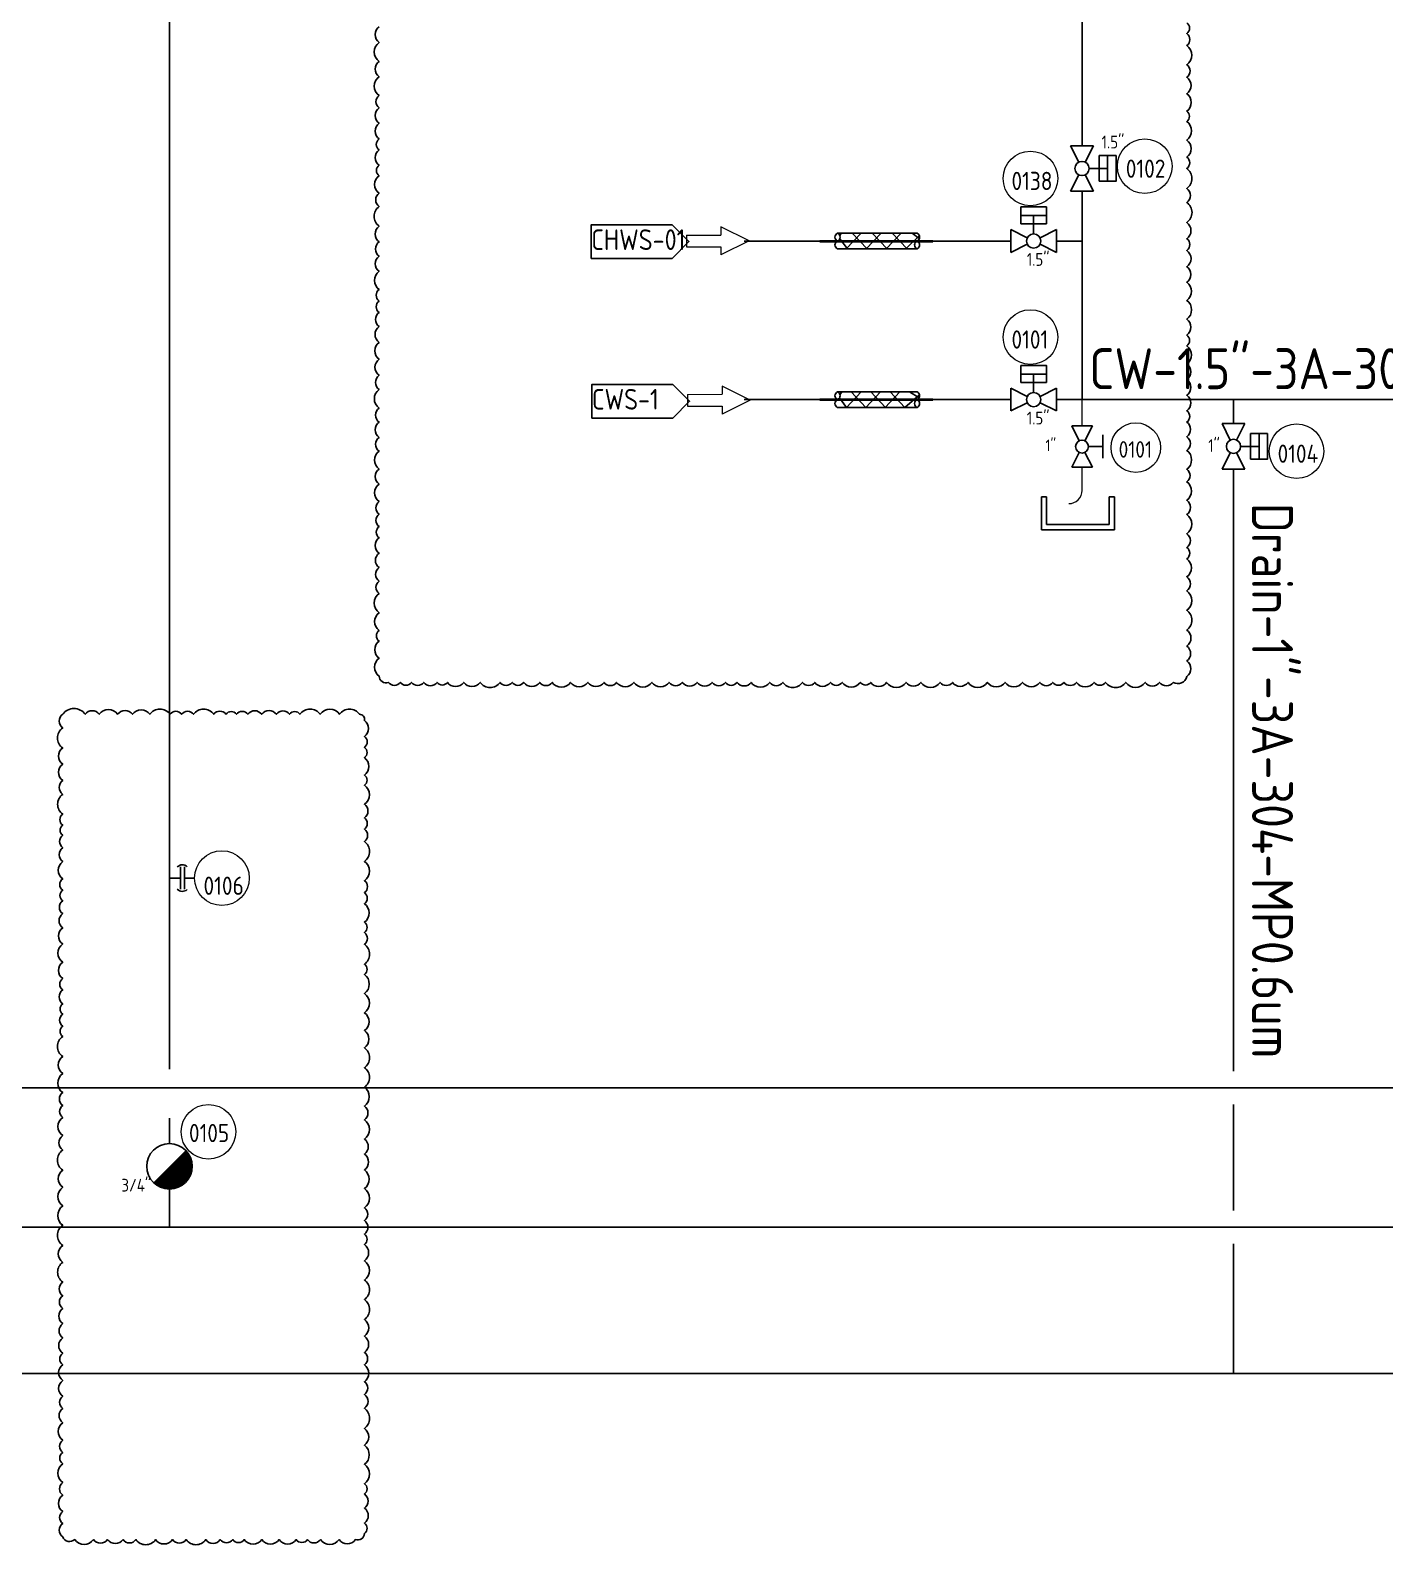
# Model space of a CAD drawing. Header units: millimetres. Extents: x -68339142 to 208, y -167 to 82456658.
# Drawn here: x -68336800 to -68335907, y 82447349 to 82448346 of the extents above; entities that cross this region are included whole.
import ezdxf

# ---------------------------------------------------------------- set-up
doc = ezdxf.new("R2010")
doc.units = ezdxf.units.MM
doc.header["$MEASUREMENT"] = 0
for name, color, linetype in [('冷冻水出', 52, 'Continuous'), ('冷冻水进', 170, 'Continuous'), ('排管', 10, 'Continuous')]:
    doc.layers.add(name, color=color, linetype=linetype)
doc.styles.get("Standard").update_dxf_attribs({"font": 'gbenor.shx', "bigfont": 'gbcbig.shx'})

# ---------------------------------------------------------------- blocks, each defined once
blk = doc.blocks.new('*U426')
at = {"color": 0}
for p, q in [((5.624998555340883, 11.2500001879389), (-5.625001444659119, 11.2500001879389)), ((-5.625001444659119, 11.2500001879389), (-1.572236741339565, 3.144470781299788)), ((1.572233852021328, 3.144470781299788), (5.624998555340883, 11.2500001879389)), ((3.515623555340881, 1.879388942385198e-07), (12.65624855534088, 1.879388931191162e-07)), ((8.437498555340882, -6.328124812061107), (8.437498555340882, 6.328125187938895)), ((8.437498555340882, 6.328125187938895), (16.87499855534088, 6.328125187938895)), ((12.65624855534088, 6.328125187938894), (12.65624855534088, -6.328124812061107)), ((16.87499855534088, 6.328125187938895), (16.87499855534088, -6.328124812061106)), ((-5.625001444659122, -11.24999981206111), (-1.572236741339567, -3.144470405400171)), ((1.572233852021327, -3.144470405400171), (5.62499855534088, -11.24999981206111)), ((5.62499855534088, -11.24999981206111), (-5.625001444659122, -11.24999981206111))]:
    blk.add_line(p, q, dxfattribs=at)
blk.add_lwpolyline([(8.437498555340882, -6.328124812061107), (8.437498555340882, -6.328124812061107), (16.87499855534088, -6.328124812061106), (16.87499855534088, -6.328124812061106)], close=True, dxfattribs=at)
at = {"color": 1, "linetype": 'ByBlock', "lineweight": 9}
blk.add_circle((31.20157490534181, -2.420957636934908), 13.5, dxfattribs=at)
at = {"color": 0}
blk.add_circle((-1.444659119442804e-06, 1.879388946690597e-07), 3.515625, dxfattribs=at)
at = {"color": 1, "linetype": 'ByBlock', "lineweight": 9}
for tag, p, height, flags in [('YQJ_CODE', (24.2045178266441, -0.01191315512504687), 9, 2), ('YQJ_ITEMID', (12.30389252496513, -9.268028050291264), 5, 1), ('YQJ_CLASS_NAME', (12.34145168959367, -15.0460218663336), 5, 1), ('供电电源', (13.40854493904772, -26.41575940861708), 5, 1), ('品牌', (13.51525420045436, -20.57112130539599), 5, 1), ('控制方式', (13.72867290480644, -33.13547494261206), 5, 1), ('输出信号类型1', (14.1519754470537, -39.40720924178709), 5, 1), ('输出信号类型2', (13.98124049918988, -46.42557879951505), 5, 1)]:
    blk.add_attdef(tag, p, '', height=height, dxfattribs=dict(at, flags=flags))
for tag, p, height in [('尺寸', (-12.50441726149838, -2.757849525706746), 6.3), ('YQJ_NO', (21.83854418882107, -8.126361429314318), 9)]:
    blk.add_attdef(tag, p, '', height=height, dxfattribs=at)
blk = doc.blocks.new('*U424')
at = {"color": 0}
for p, q in [((-6.3281270066676, 8.437499238496196), (-6.328127166980924, 16.87499923849619)), ((-6.328127166980924, 16.87499923849619), (6.328122833019076, 16.87499947896618)), ((-6.328127086824262, 12.6562492384962), (6.328122913175737, 12.65624947896618)), ((6.328122993332399, 8.437499478966181), (-6.3281270066676, 8.437499238496196)), ((-1.913151494322848e-06, 3.515624358731189), (-2.086824261776588e-06, 12.65624935873119)), ((-3.144472469587793, 1.572234595666388), (-11.25000195322982, 5.624999144980092)), ((-11.25000195322982, 5.624999144980092), (-11.25000173947873, -5.625000855019907)), ((3.144468717112165, 1.572234715156885), (11.24999804677018, 5.624999572482289)), ((11.24999804677018, 5.624999572482289), (11.24999826052127, -5.62500042751771)), ((-11.25000173947873, -5.625000855019907), (-3.144472409842544, -1.572235997694504)), ((11.24999826052127, -5.62500042751771), (3.144468776857413, -1.572235878204008))]:
    blk.add_line(p, q, dxfattribs=at)
blk.add_lwpolyline([(6.328122993332399, 8.437499478966181), (6.328122993332399, 8.437499478966181), (6.328122833019076, 16.87499947896618), (6.328122833019076, 16.87499947896618)], close=True, dxfattribs=at)
at = {"color": 1, "linetype": 'ByBlock', "lineweight": 9}
blk.add_circle((-1.595071053717515, 30.91430145869366), 13.5, dxfattribs=at)
at = {"color": 0}
blk.add_circle((-1.846354276071411e-06, -6.412688097564478e-07), 3.515625, dxfattribs=at)
at = {"color": 1, "linetype": 'ByBlock', "lineweight": 9}
for tag, p, height, flags in [('YQJ_CODE', (-8.592128132415223, 33.32334594050353), 9, 2), ('YQJ_ITEMID', (12.30389252496513, -9.268028050291264), 5, 1), ('YQJ_CLASS_NAME', (12.34145168959367, -15.0460218663336), 5, 1), ('供电电源', (13.40854493904772, -26.41575940861708), 5, 1), ('品牌', (13.51525420045436, -20.57112130539599), 5, 1), ('控制方式', (13.72867290480644, -33.13547494261206), 5, 1), ('输出信号类型1', (14.1519754470537, -39.40720924178709), 5, 1), ('输出信号类型2', (13.98124049918988, -46.42557879951505), 5, 1)]:
    blk.add_attdef(tag, p, '', height=height, dxfattribs=dict(at, flags=flags))
for tag, p, height in [('YQJ_NO', (-10.95810177023825, 25.20889766631425), 9), ('尺寸', (-3.408075264159443, -12.25559142480768), 6.3)]:
    blk.add_attdef(tag, p, '', height=height, dxfattribs=at)
blk = doc.blocks.new('*U425')
at = {"color": 0}
for p, q in [((5.624998347017251, 11.2500002921007), (-5.62500165298275, 11.25000008377708)), ((-5.62500165298275, 11.25000008377708), (-1.572236799567799, 3.144470752185673)), ((1.572233793793094, 3.144470810413895), (5.624998347017251, 11.2500002921007)), ((3.515623555340869, 2.530400215108632e-07), (12.65624855534087, 4.223029615910394e-07)), ((8.437498438158832, 6.328125344181605), (16.87499843815883, 6.328125500424319)), ((8.437498672522903, -6.328124655818396), (8.437498438158832, 6.328125344181605)), ((12.65624843815883, 6.328125422302962), (12.6562486725229, -6.328124577697039)), ((16.87499843815883, 6.328125500424319), (16.87499867252291, -6.328124499575682)), ((-5.625001236335512, -11.24999991622292), (-1.572236683111356, -3.144470434514286)), ((1.572233910249538, -3.144470376286064), (5.624998763664489, -11.2499997078993)), ((5.624998763664489, -11.2499997078993), (-5.625001236335512, -11.24999991622292))]:
    blk.add_line(p, q, dxfattribs=at)
blk.add_lwpolyline([(8.437498672522903, -6.328124655818396), (8.437498672522903, -6.328124655818396), (16.87499867252291, -6.328124499575682), (16.87499867252291, -6.328124499575682)], close=True, dxfattribs=at)
at = {"color": 1, "linetype": 'ByBlock', "lineweight": 9}
blk.add_circle((31.00611807275238, 1.09763840443269), 13.5, dxfattribs=at)
at = {"color": 0}
blk.add_circle((-1.444659130839521e-06, 1.879388907107954e-07), 3.515625000000001, dxfattribs=at)
at = {"color": 1, "linetype": 'ByBlock', "lineweight": 9}
for tag, p, height in [('尺寸', (9.673478660352467, 9.920000342630297), 6.3), ('YQJ_NO', (21.64308735623164, -4.607765387946721), 9)]:
    blk.add_attdef(tag, p, '', height=height, dxfattribs=at)
for tag, p, height, flags in [('YQJ_CODE', (24.00906099405467, 3.506682886242555), 9, 2), ('YQJ_ITEMID', (12.30389252496513, -9.268028050291264), 5, 1), ('YQJ_CLASS_NAME', (12.34145168959367, -15.0460218663336), 5, 1), ('供电电源', (13.40854493904772, -26.41575940861708), 5, 1), ('品牌', (13.51525420045436, -20.57112130539599), 5, 1), ('控制方式', (13.72867290480644, -33.13547494261206), 5, 1), ('输出信号类型1', (14.1519754470537, -39.40720924178709), 5, 1), ('输出信号类型2', (13.98124049918988, -46.42557879951505), 5, 1)]:
    blk.add_attdef(tag, p, '', height=height, dxfattribs=dict(at, flags=flags))
blk = doc.blocks.new('*U395')
at = {"color": 0}
for p, q in [((5.625000956863007, 11.24999964371079), (-5.624999043136993, 11.2499996437108)), ((-5.624999043136993, 11.2499996437108), (-1.572234339817441, 3.144470237071687)), ((1.572236253543452, 3.144470237071686), (5.625000956863007, 11.24999964371079)), ((11.250000956863, -6.328125356289209), (11.25000095686301, 6.328124643710791)), ((-5.624999043136998, -11.2500003562892), (-1.572234339817442, -3.144470949628271)), ((1.572236253543451, -3.144470949628272), (5.625000956863002, -11.25000035628921)), ((3.515625956863005, -3.562892069187973e-07), (11.250000956863, -3.562892086361735e-07)), ((5.625000956863002, -11.25000035628921), (-5.624999043136998, -11.2500003562892))]:
    blk.add_line(p, q, dxfattribs=at)
at = {"color": 1, "linetype": 'ByBlock', "lineweight": 9}
blk.add_circle((29.28030638470191, -0.5480421796139421), 13.5, dxfattribs=at)
at = {"color": 0}
blk.add_circle((9.568630048306659e-07, -3.562892061381717e-07), 3.515625, dxfattribs=at)
at = {"color": 1, "linetype": 'ByBlock', "lineweight": 9}
for tag, p, height, flags in [('YQJ_CODE', (23.1656032873896, 2.097533689550362), 9, 2), ('YQJ_ITEMID', (12.30389252496513, -9.268028050291264), 5, 1), ('YQJ_CLASS_NAME', (12.34145168959367, -15.0460218663336), 5, 1), ('品牌', (13.51525420045436, -20.57112130539599), 5, 1), ('供电电源', (13.40854493904772, -26.41575940861708), 5, 1), ('控制方式', (13.72867290480644, -33.13547494261206), 5, 1), ('输出信号类型2', (13.98124049918988, -46.42557879951505), 5, 1), ('输出信号类型1', (14.1519754470537, -39.40720924178709), 5, 1)]:
    blk.add_attdef(tag, p, '', height=height, dxfattribs=dict(at, flags=flags))
for tag, p, height in [('尺寸', (-19.88804794464439, -2.470717774286296), 6.3), ('YQJ_NO', (19.93790370382667, -6.045315182073985), 9)]:
    blk.add_attdef(tag, p, '', height=height, dxfattribs=at)
blk = doc.blocks.new('保温')
at = {"ltscale": 0.1}
h = blk.add_hatch(dxfattribs=at)
h.set_pattern_fill('ANSI37', scale=2.234399999999999)
h.set_pattern_definition([(44.99999999999997, (-813.4420348629722, 754.6356316621168), (-5.016371069229228, 5.016371069229224), []), (135, (-813.4420348629722, 754.6356316621168), (-5.016371069229229, -5.016371069229224), [])])
h.paths.add_polyline_path([(40.0281178516377, 3.910200000015001), (-2.934541498689214e-11, 3.910200000015001, -0.6525360622096348), (-2.934541498689214e-11, 1.610711564126176e-11, 0.652536062208393), (-2.934541498689214e-11, -3.910199999979604), (40.0281178516377, -3.910199999979604, -0.652536062207818), (40.0281178516377, 1.610711564126176e-11, 0.6525360622075519)])
at = {"color": 7, "lineweight": 35}
blk.add_line((-8.915646761219492, 1.909583602355269e-13), (47.98137530246434, 1.909583602355269e-13), dxfattribs=at)
at = {"color": 7}
for p, q in [((-2.934541498689214e-11, 3.910200000005452), (40.0281178516377, 3.910200000005452)), ((-2.934541498689214e-11, -3.910199999992337), (40.0281178516377, -3.910199999992337))]:
    blk.add_line(p, q, dxfattribs=at)
for centre, start, end in [((0.8601914965108648, 1.955100000004413), 113.7482053907326, 246.2517946092674), ((0.8601914965108648, -1.955099999991298), 113.7482053907326, 246.2517946092674), ((-0.8601914965695556, 1.955100000004413), 293.7482053907326, 66.25179460926744), ((40.88830934817791, -1.955099999991298), 113.7482053907326, 246.2517946092674), ((39.16792635509749, 1.955100000004413), 293.748205391198, 66.25179460880196), ((39.16792635509749, -1.955099999991298), 293.7482053907326, 66.25179460926744)]:
    blk.add_arc(centre, 2.135964751742607, start, end, dxfattribs=at)
blk = doc.blocks.new('卫生卡箍')
at = {"color": 0}
for p, q in [((5.008810341451317, 0), (0, 0)), ((5.008810341451317, -5.493456002679887), (5.008810341451317, 5.493456002674066)), ((6.991189658571966, -5.493456002679887), (6.991189658571966, 5.493456002674066)), ((6.991189658571966, 0), (12, 0))]:
    blk.add_line(p, q, dxfattribs=at)
for centre, start, end in [((5.969408355187625, 3.09718116131553), 46.47917323098144, 135.7809304604455), ((5.969408355187625, -3.09718116132135), 224.2190695395544, 313.5208267690186)]:
    blk.add_arc(centre, 3.467212193297144, start, end, dxfattribs=at)
blk = doc.blocks.new('*U69')
at = {"color": 1, "linetype": 'ByBlock', "lineweight": 9}
blk.add_circle((13.5, -1.77635683940025e-15), 13.5, dxfattribs=at)
at = {"color": 1, "linetype": 'ByBlock', "lineweight": 13, "flags": 2}
blk.add_attdef('YQJ_CODE', (7.181431612304732, -0.3770963063832848), '', height=9, dxfattribs=at)
at = {"color": 1, "linetype": 'ByBlock', "lineweight": 9, "flags": 1}
for tag, p in [('YQJ_ITEMID', (24.38943776185624, 7.984361569487646)), ('YQJ_CLASS_NAME', (24.3999337322457, 3.682376766385232)), ('供电电源', (24.91061420759434, -5.225861052161235)), ('品牌', (24.8201266641081, -0.6865745397071805)), ('控制方式', (25.04552130297452, -9.989354953061365)), ('量程下限', (24.64080013634884, -19.96572891749793)), ('量程上限', (24.77570711221415, -14.9326032799006)), ('输入信号类型1', (24.5918368282837, -25.28992703947256)), ('输入信号类型2', (24.41907406160681, -30.47782268224296))]:
    blk.add_attdef(tag, p, '', height=5, dxfattribs=at)
at = {"color": 1, "linetype": 'ByBlock', "lineweight": 13}
blk.add_attdef('YQJ_NO', (4.419494115506676, -8.260460470582805), '', height=9, dxfattribs=at)
at = {"color": 1, "linetype": 'ByBlock', "lineweight": 9}
blk.add_attdef('尺寸', (-11.61090940447393, -20.93206571894052), '', height=6.3, dxfattribs=at)
blk = doc.blocks.new('*U142')
at = {"color": 0, "const_width": 11.24999999999864}
blk.add_lwpolyline([(-3.977475644162042, -15.22747564417159, 1), (3.977475644205696, -7.272524355820227, 1)], format="xyb", dxfattribs=at)
at = {"color": 1, "linetype": 'ByBlock', "lineweight": 9}
blk.add_circle((19.31895592225583, 5.851977880747359), 13.5, dxfattribs=at)
at = {"color": 0}
for start, end in [(0, 180), (180, 0)]:
    blk.add_arc((-6.888638245203029e-16, -11.24999999999864), 11.24999999999864, start, end, dxfattribs=at)
at = {"color": 1, "linetype": 'ByBlock', "lineweight": 9}
for tag, p, height, flags in [('YQJ_CODE', (12.80765125052317, 7.934805935709097), 9, 2), ('YQJ_ITEMID', (12.30389252496513, -9.268028050291264), 5, 1), ('YQJ_CLASS_NAME', (12.34145168959367, -15.0460218663336), 5, 1), ('供电电源', (13.40854493904772, -26.41575940861708), 5, 1), ('品牌', (13.51525420045436, -20.57112130539599), 5, 1), ('控制方式', (13.72867290480644, -33.13547494261206), 5, 1), ('输出信号类型1', (14.1519754470537, -39.40720924178709), 5, 1), ('输出信号类型2', (13.98124049918988, -46.42557879951505), 5, 1)]:
    blk.add_attdef(tag, p, '', height=height, dxfattribs=dict(at, flags=flags))
for tag, p, height in [('YQJ_NO', (9.679506821491692, 0.7206267126211969), 9), ('尺寸', (-23.78371125645471, -23.75726608716458), 6.3)]:
    blk.add_attdef(tag, p, '', height=height, dxfattribs=at)
blk = doc.blocks.new('LINK_LEFT_0')
at = {"color": 4}
blk.add_lwpolyline([(106.4447999745607, 22.17599999904633), (128.6207999736071, 0), (106.4447999745607, -22.17600002884865), (0, -22.17600002884865), (0, 0), (0, 22.17599999904633), (106.4447999745607, 22.17599999904633)], dxfattribs=at)
blk.add_attdef('ID', (0, -11.08800001442432), '', height=27.2, dxfattribs=at)
blk = doc.blocks.new('Outlet_v1')
at = {"lineweight": 0}
for p, q in [((-82.58236396312714, -0.059980109333992), (-45.56606140732765, 18.48178987205029)), ((-45.55824129283428, 7.714886292815208), (-45.56606140732765, 18.48178987205029)), ((-0.005627408623695374, 7.747971475124359), (-45.55824129283428, 7.714886292815208)), ((0.00562739372253418, -7.747971460223198), (-0.005627408623695374, 7.747971475124359)), ((-82.58236396312714, -0.059980109333992), (-45.53916643559933, -18.54796020686626)), ((0.00562739372253418, -7.747971460223198), (-45.54698649048805, -7.781056627631187)), ((-45.53916643559933, -18.54796020686626), (-45.54698649048805, -7.781056627631187))]:
    blk.add_line(p, q, dxfattribs=at)

msp = doc.modelspace()

# ---------------------------------------------------------------- linework, layer by layer
for p, q in [((-68336708.00914091, 82449341.82907248), (-68336708.00914091, 82447661.72232667)), ((-68336133.54479262, 82448017.08889931), (-68336133.54479262, 82448038.82586557)), ((-68336130.10885657, 82448038.82586557), (-68336133.54479262, 82448038.82586557)), ((-68336130.10885657, 82448020.52483536), (-68336130.10885657, 82448038.82586557)), ((-68336088.86451472, 82448038.82586557), (-68336088.86451472, 82448020.52483536)), ((-68336088.86451472, 82448038.82586557), (-68336085.42857867, 82448038.82586555)), ((-68336085.42857867, 82448038.82586557), (-68336085.42857867, 82448017.08889931)), ((-68336088.86451472, 82448020.52483536), (-68336130.10885657, 82448020.52483536)), ((-68336085.42857867, 82448017.08889931), (-68336133.54479262, 82448017.08889931)), ((-68336708.00912291, 82447629.46230969), (-68336708.00912274, 82447612.80014722)), ((-68336708.00912249, 82447590.33952221), (-68336708.00912215, 82447557.6651675))]:
    msp.add_line(p, q)
at = {"color": 5}
for p, q in [((-68336153.64243835, 82448207.26920834), (-68336329.35759342, 82448207.26920834)), ((-68336106.78298697, 82448207.26920833), (-68336123.65866868, 82448207.26920833)), ((-68336153.64243835, 82448102.81874464), (-68336329.35759342, 82448102.81874466)), ((-68335729.62609638, 82448102.8187446), (-68336123.65866867, 82448102.81874464)), ((-68336006.99710926, 82448102.81874464), (-68336006.99710926, 82448086.99442774))]:
    msp.add_line(p, q, dxfattribs=at)
msp.add_lwpolyline([(-68336569.83375116, 82448348.40675355, 0.52056705), (-68336569.83375116, 82448338.0442954, 0.52056705), (-68336569.83375116, 82448325.62285513, 0.52056705), (-68336569.83375116, 82448315.50596923, 0.52056705), (-68336569.83375116, 82448303.05075514, 0.52056705), (-68336569.83375116, 82448295.00811061, 0.52056705), (-68336569.83375116, 82448284.83364646, 0.52056705), (-68336569.83375116, 82448274.51249002, 0.52056705), (-68336569.83375116, 82448267.26882006, 0.52056705), (-68336569.83375116, 82448257.18041812, 0.52056705), (-68336569.83375116, 82448250.22870858, 0.52056705), (-68336569.83375116, 82448238.76066653, 0.52056705), (-68336569.83375116, 82448230.057398, 0.52056705), (-68336569.83375116, 82448217.05549568, 0.52056705), (-68336569.83375116, 82448206.69710666, 0.52056705), (-68336569.83375116, 82448197.29354006, 0.52056705), (-68336569.83375116, 82448187.3184635, 0.52056705), (-68336569.83375116, 82448175.33343792, 0.52056705), (-68336569.83375116, 82448167.75508165, 0.52056705), (-68336569.83375116, 82448160.21558562, 0.52056705), (-68336569.83375116, 82448150.95097996, 0.52056705), (-68336569.83375116, 82448140.5189396, 0.52056705), (-68336569.83375116, 82448129.45618337, 0.52056705), (-68336569.83375116, 82448118.83269022, 0.52056705), (-68336569.83375116, 82448109.46839078, 0.52056705), (-68336569.83375116, 82448097.2721771, 0.52056705), (-68336569.83375116, 82448088.04317638, 0.52056705), (-68336569.83375116, 82448077.9069621, 0.52056705), (-68336569.83375116, 82448068.947745, 0.52056705), (-68336569.83375116, 82448057.11022554, 0.52056705), (-68336569.83375116, 82448047.22528033, 0.52056705), (-68336569.83375116, 82448035.69864276, 0.52056705), (-68336569.83375116, 82448027.27329612, 0.52056705), (-68336569.83375116, 82448019.21213703, 0.52056705), (-68336569.83375116, 82448011.8004118, 0.52056705), (-68336569.83375116, 82448001.64486915, 0.52056705), (-68336569.83375116, 82447992.14913665, 0.52056705), (-68336569.83375116, 82447983.26072249, 0.52056705), (-68336569.83375116, 82447975.17189328, 0.52056705), (-68336569.83375116, 82447962.3447603, 0.52056705), (-68336569.83375116, 82447950.84416518, 0.52056705), (-68336569.83375116, 82447943.7449495, 0.52056705), (-68336569.83375116, 82447932.48280568, 0.52056705), (-68336569.83375116, 82447920.70266102, 0.52056705), (-68336563.71247558, 82447916.59718408, 0.52056705), (-68336555.88854703, 82447916.59718408, 0.52056705), (-68336548.48719811, 82447916.59718408, 0.52056705), (-68336540.47120641, 82447916.59718408, 0.52056705), (-68336531.70445938, 82447916.59718408, 0.52056705), (-68336524.87767227, 82447916.59718408, 0.52056705), (-68336514.1221357, 82447916.59718408, 0.52056705), (-68336503.28480953, 82447916.59718408, 0.52056705), (-68336490.21373193, 82447916.59718408, 0.52056705), (-68336482.1955022, 82447916.59718408, 0.52056705), (-68336474.5528536, 82447916.59718408, 0.52056705), (-68336464.08073226, 82447916.59718408, 0.52056705), (-68336455.8407347, 82447916.59718408, 0.52056705), (-68336443.76435705, 82447916.59718408, 0.52056705), (-68336432.34168586, 82447916.59718408, 0.52056705), (-68336421.68258779, 82447916.59718408, 0.52056705), (-68336413.41430974, 82447916.59718408, 0.52056705), (-68336402.0323299, 82447916.59718408, 0.52056705), (-68336390.17609243, 82447916.59718408, 0.52056705), (-68336378.77315655, 82447916.59718408, 0.52056705), (-68336370.15900207, 82447916.59718408, 0.52056705), (-68336360.34689435, 82447916.59718408, 0.52056705), (-68336350.45259012, 82447916.59718408, 0.52056705), (-68336341.67933248, 82447916.59718408, 0.52056705), (-68336334.04441524, 82447916.59718408, 0.52056705), (-68336324.78082687, 82447916.59718408, 0.52056705), (-68336312.50852038, 82447916.59718408, 0.52056705), (-68336303.88622762, 82447916.59718408, 0.52056705), (-68336290.95289023, 82447916.59718408, 0.52056705), (-68336282.83598399, 82447916.59718408, 0.52056705), (-68336272.5530774, 82447916.59718408, 0.52056705), (-68336264.78855823, 82447916.59718408, 0.52056705), (-68336252.80332918, 82447916.59718408, 0.52056705), (-68336245.95294109, 82447916.59718408, 0.52056705), (-68336235.51398319, 82447916.59718408, 0.52056705), (-68336222.68868132, 82447916.59718408, 0.52056705), (-68336212.92642051, 82447916.59718408, 0.52056705), (-68336200.25147314, 82447916.59718408, 0.52056705), (-68336192.1886864, 82447916.59718408, 0.52056705), (-68336181.88909636, 82447916.59718408, 0.52056705), (-68336169.16918507, 82447916.59718408, 0.52056705), (-68336157.43298706, 82447916.59718408, 0.52056705), (-68336145.91509813, 82447916.59718408, 0.52056705), (-68336134.55020867, 82447916.59718408, 0.52056705), (-68336126.02313367, 82447916.59718408, 0.52056705), (-68336118.6008287, 82447916.59718408, 0.52056705), (-68336110.4847363, 82447916.59718408, 0.52056705), (-68336098.83134517, 82447916.59718408, 0.52056705), (-68336091.24932668, 82447916.59718408, 0.52056705), (-68336077.92759039, 82447916.59718408, 0.52056705), (-68336065.17878823, 82447916.59718408, 0.52056705), (-68336055.65111303, 82447916.59718408, 0.52056705), (-68336046.63248657, 82447916.59718408, 0.52056705), (-68336037.76994543, 82447920.43502238, 0.52056705), (-68336037.76994543, 82447930.71528403, 0.52056705), (-68336037.76994543, 82447940.45007819, 0.52056705), (-68336037.76994543, 82447951.02921776, 0.52056705), (-68336037.76994543, 82447964.07913588, 0.52056705), (-68336037.76994543, 82447976.82488617, 0.52056705), (-68336037.76994543, 82447986.13526958, 0.52056705), (-68336037.76994543, 82447997.86699153, 0.52056705), (-68336037.76994543, 82448005.43761645, 0.52056705), (-68336037.76994543, 82448014.49937575, 0.52056705), (-68336037.76994543, 82448027.11287917, 0.52056705), (-68336037.76994543, 82448036.51603885, 0.52056705), (-68336037.76994543, 82448048.65609847, 0.52056705), (-68336037.76994543, 82448056.9498086, 0.52056705), (-68336037.76994543, 82448069.31163605, 0.52056705), (-68336037.76994543, 82448078.34877707, 0.52056705), (-68336037.76994543, 82448087.98347051, 0.52056705), (-68336037.76994543, 82448095.49936557, 0.52056705), (-68336037.76994543, 82448105.71126576, 0.52056705), (-68336037.76994543, 82448116.06578912, 0.52056705), (-68336037.76994543, 82448126.22072141, 0.52056705), (-68336037.76994543, 82448138.20106749, 0.52056705), (-68336037.76994543, 82448145.29377255, 0.52056705), (-68336037.76994543, 82448155.81390968, 0.52056705), (-68336037.76994543, 82448168.16495392, 0.52056705), (-68336037.76994543, 82448180.12576815, 0.52056705), (-68336037.76994543, 82448190.29087329, 0.52056705), (-68336037.76994543, 82448201.0537343, 0.52056705), (-68336037.76994543, 82448208.78956608, 0.52056705), (-68336037.76994543, 82448219.44662958, 0.52056705), (-68336037.76994543, 82448232.7321506, 0.52056705), (-68336037.76994543, 82448241.88404122, 0.52056705), (-68336037.76994543, 82448255.06966496, 0.52056705), (-68336037.76994543, 82448262.59308791, 0.52056705), (-68336037.76994543, 82448273.7726283, 0.52056705), (-68336037.76994543, 82448286.01502666, 0.52056705), (-68336037.76994543, 82448292.85219006, 0.52056705), (-68336037.76994543, 82448304.25756742, 0.52056705), (-68336037.76994543, 82448315.12703976, 0.52056705), (-68336037.76994543, 82448323.4221741, 0.52056705), (-68336037.76994543, 82448336.01919752, 0.52056705), (-68336037.76994543, 82448343.87323765, 0.52056705), (-68336037.76994543, 82448351.09981725, 0.52056705)], format="xyb")
msp.add_lwpolyline([(-68336778.29354219, 82447895.53034383, 0.52056705), (-68336778.29354219, 82447886.53328378, 0.52056705), (-68336778.29354219, 82447873.3482704, 0.52056705), (-68336778.29354219, 82447862.71338367, 0.52056705), (-68336778.29354219, 82447852.01074587, 0.52056705), (-68336778.29354219, 82447842.803515, 0.52056705), (-68336778.29354219, 82447829.78208084, 0.52056705), (-68336778.29354219, 82447822.54410768, 0.52056705), (-68336778.29354219, 82447815.86035065, 0.52056705), (-68336778.29354219, 82447807.68525578, 0.52056705), (-68336778.29354219, 82447798.48534937, 0.52056705), (-68336778.29354219, 82447787.14080557, 0.52056705), (-68336778.29354219, 82447779.70079988, 0.52056705), (-68336778.29354219, 82447772.69558121, 0.52056705), (-68336778.29354219, 82447764.26006174, 0.52056705), (-68336778.29354219, 82447754.87094057, 0.52056705), (-68336778.29354219, 82447744.27450716, 0.52056705), (-68336778.29354219, 82447732.24227962, 0.52056705), (-68336778.29354219, 82447721.47738405, 0.52056705), (-68336778.29354219, 82447714.00197688, 0.52056705), (-68336778.29354219, 82447704.80166355, 0.52056705), (-68336778.29354219, 82447698.09349172, 0.52056705), (-68336778.29354219, 82447690.04596423, 0.52056705), (-68336778.29354219, 82447683.33819929, 0.52056705), (-68336778.29354219, 82447670.11534296, 0.52056705), (-68336778.29354219, 82447658.84892654, 0.52056705), (-68336778.29354219, 82447646.36990802, 0.52056705), (-68336778.29354219, 82447637.88454165, 0.52056705), (-68336778.29354219, 82447630.04026744, 0.52056705), (-68336778.29354219, 82447618.00987099, 0.52056705), (-68336778.29354219, 82447608.518818, 0.52056705), (-68336778.29354219, 82447595.21966541, 0.52056705), (-68336778.29354219, 82447583.98763318, 0.52056705), (-68336778.29354219, 82447571.73770693, 0.52056705), (-68336778.29354219, 82447558.98707367, 0.52056705), (-68336778.29354219, 82447545.749365, 0.52056705), (-68336778.29354219, 82447534.5651451, 0.52056705), (-68336778.29354219, 82447521.56629464, 0.52056705), (-68336778.29354219, 82447512.60524642, 0.52056705), (-68336778.29354219, 82447504.19007263, 0.52056705), (-68336778.29354219, 82447494.17227016, 0.52056705), (-68336778.29354219, 82447484.8244507, 0.52056705), (-68336778.29354219, 82447474.6465278, 0.52056705), (-68336778.29354219, 82447467.12086682, 0.52056705), (-68336778.29354219, 82447456.71547928, 0.52056705), (-68336778.29354219, 82447446.36176975, 0.52056705), (-68336778.29354219, 82447438.3498472, 0.52056705), (-68336778.29354219, 82447428.95116356, 0.52056705), (-68336778.29354219, 82447417.41333586, 0.52056705), (-68336778.29354219, 82447409.34485233, 0.52056705), (-68336778.29354219, 82447401.9158333, 0.52056705), (-68336778.29354219, 82447389.48116834, 0.52056705), (-68336778.29354219, 82447381.15938118, 0.52056705), (-68336778.29354219, 82447370.37536067, 0.52056705), (-68336778.29354219, 82447362.52132052, 0.52056705), (-68336778.29354219, 82447353.72995523, 0.52056705), (-68336770.4194952, 82447351.9528288, 0.52056705), (-68336758.03833935, 82447351.9528288, 0.52056705), (-68336748.7497258, 82447351.9528288, 0.52056705), (-68336738.55084686, 82447351.9528288, 0.52056705), (-68336730.08663999, 82447351.9528288, 0.52056705), (-68336717.09226556, 82447351.9528288, 0.52056705), (-68336705.94242986, 82447351.9528288, 0.52056705), (-68336696.99908237, 82447351.9528288, 0.52056705), (-68336684.04153362, 82447351.9528288, 0.52056705), (-68336674.50775471, 82447351.9528288, 0.52056705), (-68336666.30295518, 82447351.9528288, 0.52056705), (-68336658.74087544, 82447351.9528288, 0.52056705), (-68336647.07181816, 82447351.9528288, 0.52056705), (-68336635.79970495, 82447351.9528288, 0.52056705), (-68336624.4883246, 82447351.9528288, 0.52056705), (-68336617.03122854, 82447351.9528288, 0.52056705), (-68336608.56274907, 82447351.9528288, 0.52056705), (-68336596.19156261, 82447351.9528288, 0.52056705), (-68336585.52188478, 82447351.9528288, 0.52056705), (-68336579.55644098, 82447355.95778203, 0.52056705), (-68336579.55644098, 82447362.79067285, 0.52056705), (-68336579.55644098, 82447372.68090793, 0.52056705), (-68336579.55644098, 82447381.97827013, 0.52056705), (-68336579.55644098, 82447388.77311453, 0.52056705), (-68336579.55644098, 82447401.55345248, 0.52056705), (-68336579.55644098, 82447414.03918508, 0.52056705), (-68336579.55644098, 82447425.13856351, 0.52056705), (-68336579.55644098, 82447438.4025181, 0.52056705), (-68336579.55644098, 82447447.571906, 0.52056705), (-68336579.55644098, 82447455.91200426, 0.52056705), (-68336579.55644098, 82447467.15502316, 0.52056705), (-68336579.55644098, 82447475.21190967, 0.52056705), (-68336579.55644098, 82447485.95666303, 0.52056705), (-68336579.55644098, 82447496.8245077, 0.52056705), (-68336579.55644098, 82447510.03841193, 0.52056705), (-68336579.55644098, 82447522.90908466, 0.52056705), (-68336579.55644098, 82447535.5380508, 0.52056705), (-68336579.55644098, 82447546.27100366, 0.52056705), (-68336579.55644098, 82447553.19463618, 0.52056705), (-68336579.55644098, 82447562.1166207, 0.52056705), (-68336579.55644098, 82447570.42518318, 0.52056705), (-68336579.55644098, 82447583.15038435, 0.52056705), (-68336579.55644098, 82447595.40153134, 0.52056705), (-68336579.55644098, 82447605.89989859, 0.52056705), (-68336579.55644098, 82447615.72136532, 0.52056705), (-68336579.55644098, 82447628.42255859, 0.52056705), (-68336579.55644098, 82447637.47414504, 0.52056705), (-68336579.55644098, 82447649.89945099, 0.52056705), (-68336579.55644098, 82447662.75079533, 0.52056705), (-68336579.55644098, 82447675.8827065, 0.52056705), (-68336579.55644098, 82447687.2300987, 0.52056705), (-68336579.55644098, 82447698.89183153, 0.52056705), (-68336579.55644098, 82447711.66484503, 0.52056705), (-68336579.55644098, 82447724.13063887, 0.52056705), (-68336579.55644098, 82447730.87014304, 0.52056705), (-68336579.55644098, 82447744.10337567, 0.52056705), (-68336579.55644098, 82447751.79444697, 0.52056705), (-68336579.55644098, 82447758.64198667, 0.52056705), (-68336579.55644098, 82447770.7250784, 0.52056705), (-68336579.55644098, 82447778.09835029, 0.52056705), (-68336579.55644098, 82447785.94343834, 0.52056705), (-68336579.55644098, 82447798.68105036, 0.52056705), (-68336579.55644098, 82447811.81275807, 0.52056705), (-68336579.55644098, 82447819.89934926, 0.52056705), (-68336579.55644098, 82447827.32206114, 0.52056705), (-68336579.55644098, 82447836.29002687, 0.52056705), (-68336579.55644098, 82447848.82092686, 0.52056705), (-68336579.55644098, 82447855.49206957, 0.52056705), (-68336579.55644098, 82447866.9841195, 0.52056705), (-68336579.55644098, 82447873.76879108, 0.52056705), (-68336579.55644098, 82447880.96729364, 0.52056705), (-68336579.55644098, 82447891.37797104, 0.52056705), (-68336582.82718699, 82447895.53034383, 0.52056705), (-68336595.90314755, 82447895.53034383, 0.52056705), (-68336608.704645, 82447895.53034383, 0.52056705), (-68336622.01580155, 82447895.53034383, 0.52056705), (-68336628.86374815, 82447895.53034383, 0.52056705), (-68336637.5312083, 82447895.53034383, 0.52056705), (-68336647.23426321, 82447895.53034383, 0.52056705), (-68336656.3236926, 82447895.53034383, 0.52056705), (-68336663.84691212, 82447895.53034383, 0.52056705), (-68336670.73900883, 82447895.53034383, 0.52056705), (-68336678.83048297, 82447895.53034383, 0.52056705), (-68336692.12231115, 82447895.53034383, 0.52056705), (-68336699.93891524, 82447895.53034383, 0.52056705), (-68336707.57769817, 82447895.53034383, 0.52056705), (-68336720.9067589, 82447895.53034383, 0.52056705), (-68336732.31701922, 82447895.53034383, 0.52056705), (-68336742.16351113, 82447895.53034383, 0.52056705), (-68336754.25718261, 82447895.53034383, 0.52056705), (-68336763.48699716, 82447895.53034383, 0.52056705)], format="xyb", close=True)
at = {"layer": '冷冻水出'}
for p, q in [((-68336106.78298697, 82448270.0726483), (-68336106.78298697, 82448507.04002687)), ((-68336106.78298697, 82448102.81874464), (-68336106.78298697, 82448240.08887859))]:
    msp.add_line(p, q, dxfattribs=at)
at = {"layer": '冷冻水进', "color": 5, "lineweight": 9}
for p, q in [((-68336106.78298697, 82448085.4966808), (-68336106.78298697, 82448102.81874464)), ((-68336106.78298697, 82448043.03733185), (-68336106.78298697, 82448058.27168079))]:
    msp.add_line(p, q, dxfattribs=at)
msp.add_arc((-68336115.50328816, 82448043.03733185), 8.720301198530423, 270, 0.0009690330885417567, dxfattribs=at)
at = {"layer": '排管'}
for p, q in [((-68336006.99710926, 82448057.0469277), (-68336006.9971092, 82447660.48075564)), ((-68336006.9971092, 82447638.48075564), (-68336006.99710919, 82447568.66517432)), ((-68336006.99710919, 82447546.66517432), (-68336006.99710917, 82447461.26316516)), ((-68333929.50055026, 82447461.2631654), (-68336852.07748085, 82447461.26316501))]:
    msp.add_line(p, q, dxfattribs=at)
at = {"layer": '排管', "color": 1, "linetype": 'ByBlock', "lineweight": -3}
for p, q in [((-68337406.57931684, 82447649.4622587), (-68335849.41147697, 82447649.46237238)), ((-68336852.07748085, 82447557.66516598), (-68335849.41108453, 82447557.66517651))]:
    msp.add_line(p, q, dxfattribs=at)

# ---------------------------------------------------------------- block references
at = {"color": 7, "linetype": 'ByBlock'}
ref = msp.add_blockref('*U425', (-68336106.78298697, 82448255.08076319), dxfattribs=dict(at, xscale=1.332611986045726, yscale=1.332611986045726, zscale=1.332611986045726))
ref.add_attrib('YQJ_NO', '0102', (-68336077.94114934, 82448248.94039981), dxfattribs={"color": 1, "linetype": 'ByBlock', "lineweight": 9, "height": 11.99350787441153})
ref.add_attrib('尺寸', '1.5"', (-68336093.89199336, 82448268.30027455), dxfattribs={"color": 1, "linetype": 'ByBlock', "lineweight": 9, "height": 8.395455512088068})
ref = msp.add_blockref('*U424', (-68336138.65055105, 82448207.26920891), dxfattribs=dict(at, xscale=1.332611986045726, yscale=1.332611986045726, zscale=1.332611986045726))
ref.add_attrib('YQJ_NO', '0138', (-68336153.25344881, 82448240.8628881), dxfattribs={"color": 1, "linetype": 'ByBlock', "lineweight": 9, "height": 11.99350787441153})
ref.add_attrib('尺寸', '1.5"', (-68336143.192193, 82448190.93726088), dxfattribs={"color": 1, "linetype": 'ByBlock', "lineweight": 9, "height": 8.395455512088068})
at = {"xscale": 0.5, "yscale": 0.5}
for p, values in [((-68336430.08377372, 82448206.90867528), {'ID': 'CHWS-01'}), ((-68336429.66686922, 82448101.79053563), {'ID': 'CWS-1'})]:
    msp.add_blockref('LINK_LEFT_0', p, dxfattribs=at).add_auto_attribs(values)
at = {"xscale": 0.5, "yscale": 0.5, "rotation": 180}
for p in [(-68336367.41559818, 82448207.35449362), (-68336366.73369499, 82448102.40885836)]:
    msp.add_blockref('Outlet_v1', p, dxfattribs=at)
for name, p, xscale, yscale, zscale in [('保温', (-68336267.85731372, 82448207.26920833), 1.3086931055, 1.3086931055, 1.3086931055), ('保温', (-68336267.85731372, 82448102.81874464), 1.3086931055, 1.3086931055, 1.3086931055), ('卫生卡箍', (-68336707.49823242, 82447787.64250997), 1.33595186571, 1.33595186571, 1.33595186571)]:
    msp.add_blockref(name, p, dxfattribs=dict(xscale=xscale, yscale=yscale, zscale=zscale))
at = {"color": 7, "linetype": 'ByBlock'}
ref = msp.add_blockref('*U424', (-68336138.65055105, 82448102.81874523), dxfattribs=dict(at, xscale=1.332611986045726, yscale=1.332611986045726, zscale=1.332611986045726))
ref.add_attrib('YQJ_NO', '0101', (-68336153.25344881, 82448136.41242442), dxfattribs={"color": 1, "linetype": 'ByBlock', "lineweight": 9, "height": 11.99350787441153})
ref.add_attrib('尺寸', '1.5"', (-68336143.192193, 82448086.4867972), dxfattribs={"color": 1, "linetype": 'ByBlock', "lineweight": 9, "height": 8.395455512088068})
ref = msp.add_blockref('*U395', (-68336106.78298812, 82448071.88418123), dxfattribs=dict(xscale=1.21, yscale=1.21, zscale=1.21))
ref.add_attrib('YQJ_NO', '0101', (-68336082.65812464, 82448064.56934986), dxfattribs={"color": 1, "linetype": 'ByBlock', "lineweight": 9, "height": 10.89})
ref.add_attrib('尺寸', '1"', (-68336130.84752613, 82448068.89461273), dxfattribs={"color": 1, "linetype": 'ByBlock', "lineweight": 9, "height": 7.623000000000001})
ref = msp.add_blockref('*U426', (-68336006.99710704, 82448072.02067748), dxfattribs=dict(xscale=1.331, yscale=1.331, zscale=1.331))
ref.add_attrib('YQJ_NO', '0104', (-68335977.93000473, 82448061.20449041), dxfattribs={"color": 1, "linetype": 'ByBlock', "lineweight": 9, "height": 11.979})
ref.add_attrib('尺寸', '1"', (-68336023.64048642, 82448068.34997976), dxfattribs={"color": 1, "linetype": 'ByBlock', "lineweight": 9, "height": 8.385300000000003})
ref = msp.add_blockref('*U69', (-68336691.46681003, 82447787.64250997), dxfattribs=dict(xscale=1.33595186571, yscale=1.33595186571, zscale=1.33595186571))
ref.add_attrib('YQJ_NO', '0106', (-68336685.56257862, 82447776.60693239), dxfattribs={"color": 1, "linetype": 'ByBlock', "lineweight": 13, "height": 12.02356679139})
ref = msp.add_blockref('*U142', (-68336708.00912215, 82447612.80014722), dxfattribs=dict(xscale=1.331, yscale=1.331, zscale=1.331))
ref.add_attrib('YQJ_NO', '0105', (-68336695.12569857, 82447613.75930138), dxfattribs={"color": 1, "linetype": 'ByBlock', "lineweight": 9, "height": 11.979})
ref.add_attrib('尺寸', '3/4"', (-68336739.66524184, 82447581.17922606), dxfattribs={"color": 1, "linetype": 'ByBlock', "lineweight": 9, "height": 8.385300000000003})

# ---------------------------------------------------------------- texts
at = {"color": 5, "insert": (-68335923.04906523, 82448123.16869125), "char_height": 26.99268000000001, "attachment_point": 5}
msp.add_mtext('CW-1.5"-3A-304-MP0.6um', dxfattribs=at)
at = {"layer": '排管', "insert": (-68335981.32788345, 82447851.86739571), "char_height": 26.99268000000001, "attachment_point": 5, "rotation": 270}
msp.add_mtext('Drain-1"-3A-304-MP0.6um', dxfattribs=at)

doc.saveas('drawing.dxf')
